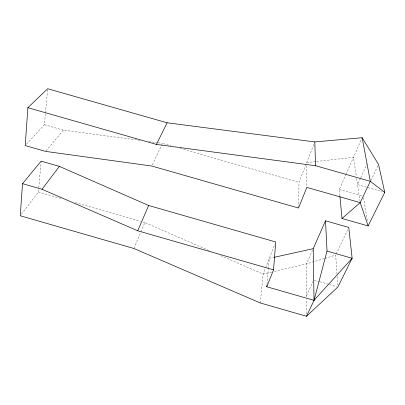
<?xml version="1.0" encoding="UTF-8"?>
<svg xmlns="http://www.w3.org/2000/svg" width="405" height="405" viewBox="0 0 405 405"><rect width="100%" height="100%" fill="white"/><g stroke="black" fill="none" stroke-linecap="round" stroke-linejoin="round"><path stroke-width="0.3" stroke-dasharray="2.02 1.52" d="M306.504 313.779L306.504 299.417M306.509 296.921L306.519 263.858L312.463 250.376M298.541 207.411L298.986 182.361L313.895 144.226M21.384 214.275L38.379 191.995L38.718 188.219M38.779 187.591L41.153 161.155M26.487 144.175L44.423 124.725L45.431 113.552M45.487 112.934L47.552 89.966M266.976 284.29L268.297 269.477M268.353 268.859L269.295 258.365L274.175 257.291M260.243 302.94L263.139 274.104L265.417 268.277M265.645 267.69L274.787 244.311M133.898 248.488L140.707 232.374M140.95 231.802L144.838 222.593L209.208 250.624M339.876 195.828L339.289 189.54L345.642 175.137M345.9 174.56L361.903 138.287M306.509 295.67L312.938 281.688M360.465 178.301L357.564 184.609L382.335 191.702M360.728 177.729L367.057 163.964M152.3 164.901L162.491 143.37L170.986 145.795M370.975 180.427L378.002 165.574M336.216 254.006L348.244 228.577M45.983 150.918L63.413 130.157L139.917 140.358M324.37 258.517L306.519 263.858L274.134 271.507M324.967 258.339L335.679 255.135L336.985 273.866M271.689 272.084L263.139 274.104L219.647 255.165M306.707 162.607L316.072 161.539M316.695 161.468L353.524 157.277L356.279 175.912M148.696 141.532L157.474 142.702M158.102 142.783L162.491 143.37M339.289 189.54L362.202 196.081M180.083 148.397L298.986 182.361M44.423 124.725L63.413 130.157M38.379 191.995L61.368 198.602M75.279 202.601L140.606 221.378M143.026 222.072L144.838 222.593M314.315 280.184L319.15 281.576M319.758 281.753L328.83 284.366M329.432 284.538L336.692 286.629M363.604 197.655L367.33 221.024M356.648 178.397L359.954 200.758M337.157 276.367L337.77 285.105M306.722 165.706L306.833 187.399"/><path stroke-width="0.61" d="M325.519 220.791L327.022 251.07L352.137 258.274L314.037 300.343L266.753 286.76L273.552 269.857L275.704 241.967L148.65 205.497L59.393 166.384L41.153 161.155L22.518 183.667L20.25 215.759L133.898 248.488L260.243 302.94L306.499 316.275L337.897 286.978L352.137 258.274L348.781 227.448L325.519 220.791L313.207 248.69L314.037 300.343L306.499 316.275M368.115 225.939L384.75 192.395L378.543 164.435L362.156 137.71L314.791 141.927L167.078 122.781L47.663 88.725L27.879 107.695L25.206 145.567L45.578 151.399L151.764 166.03L298.525 208.038L306.833 187.399L360.227 202.621L368.115 225.939L341.992 218.467L339.937 196.455M266.753 286.76L266.865 285.525M314.037 300.343L327.022 251.07M22.518 183.667L42.029 189.272L137.725 230.784L148.65 205.497M27.879 107.695L156.441 144.423L167.078 122.781M42.029 189.272L59.393 166.384M341.992 218.467L360.227 202.621L370.302 181.324L362.156 137.71M274.175 257.291L313.207 248.69M156.441 144.423L315.561 165.716L370.302 181.324L384.75 192.395M137.725 230.784L273.552 269.857M314.791 141.927L315.561 165.716"/></g></svg>
